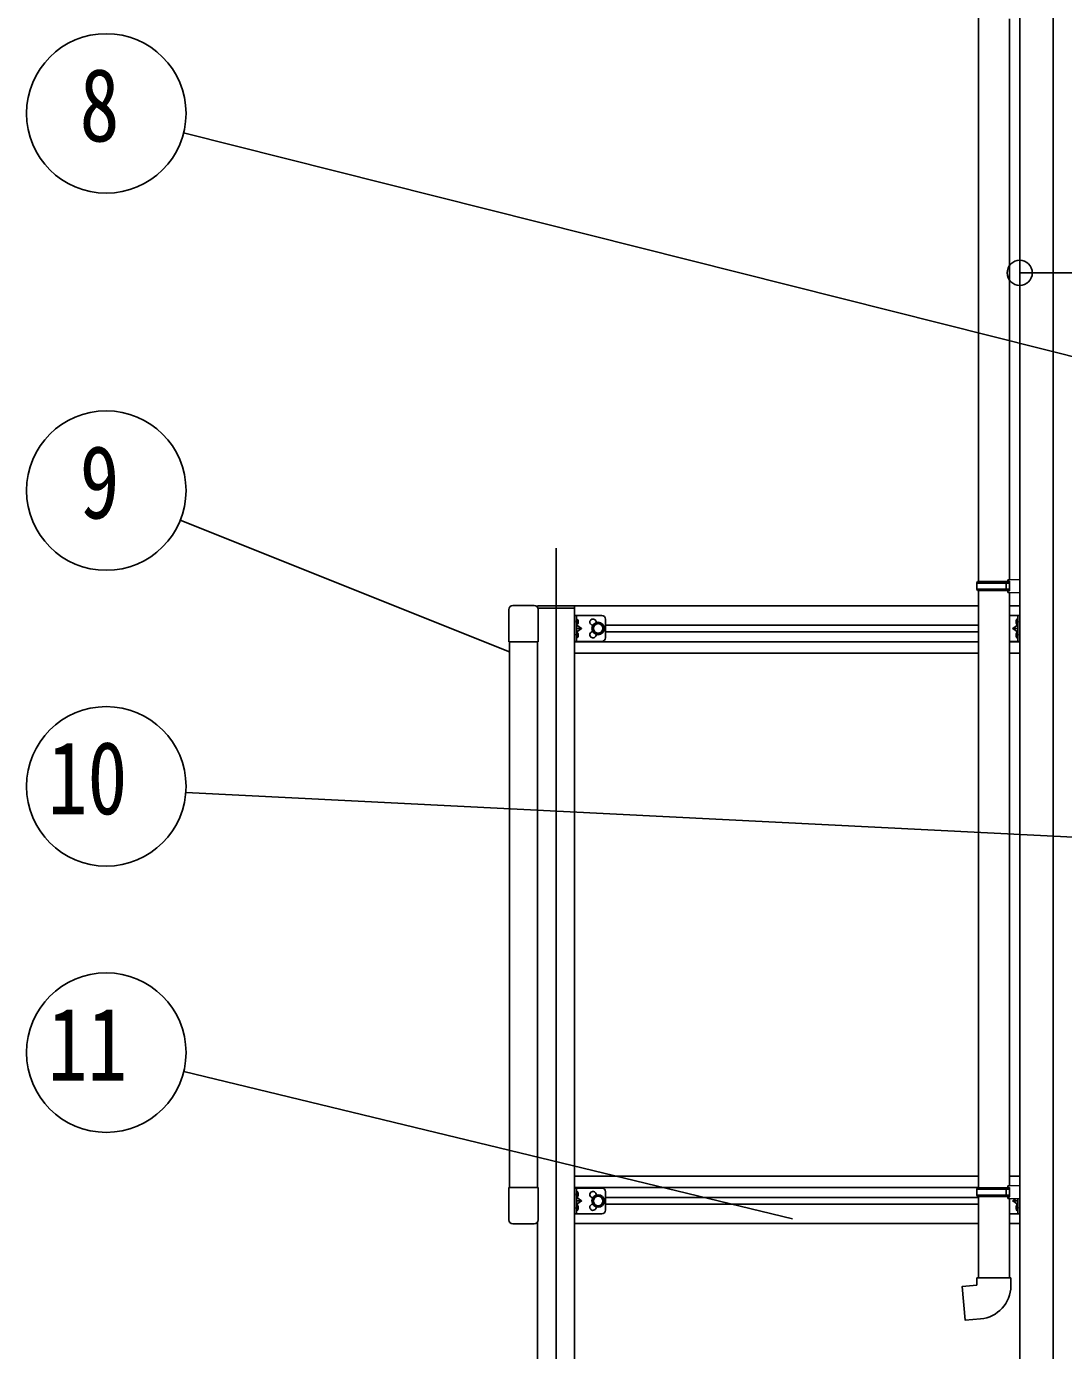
# Model space of a CAD drawing. Units: millimetres, scale not verified. Extents: x -16820 to 16820, y -11880 to 11880.
# Drawn here: x -4477 to -3073, y -4839 to -3047 of the extents above; entities that cross this region are included whole.
import ezdxf
from ezdxf.enums import TextEntityAlignment as Align

# ---------------------------------------------------------------- set-up
doc = ezdxf.new("R2010")
doc.units = ezdxf.units.MM
doc.header["$LTSCALE"] = 40
for name, color, linetype in [('0-3_YKK_12', 2, 'Continuous'), ('0-4_YKK_13', 4, 'Continuous'), ('0-5_YKK_A1', 4, 'Continuous'), ('0-6_YKK_D', 6, 'Continuous')]:
    doc.layers.add(name, color=color, linetype=linetype)
doc.styles.add('ＭＳ ゴシック', font='')
doc.styles.get('ＭＳ ゴシック').set_extended_font_data('MS Gothic')

msp = doc.modelspace()

# ---------------------------------------------------------------- linework, layer by layer
at = {"layer": '0-3_YKK_12'}
for p, q in [((-3086.82, -2764.49), (-3086.82, -5508.06)), ((-3759.82, -5184.61), (-3759.82, -3752.92))]:
    msp.add_line(p, q, dxfattribs=at)
at = {"layer": '0-4_YKK_13'}
for p, q in [((-3188.02, -3033.93), (-3188.02, -3798.18)), ((-3146.02, -3036.49), (-3146.02, -3795.63)), ((-3190.02, -3800.18), (-3189.02, -3798.18)), ((-3189.02, -3798.18), (-3146.02, -3798.18)), ((-3150.5, -3800.18), (-3150.93, -3798.18)), ((-3148.02, -3795.68), (-3132.02, -3795.21)), ((-3148.02, -3797.68), (-3148.02, -3795.68)), ((-3148.02, -3797.68), (-3146.02, -3797.68)), ((-3132.02, -3795.21), (-3132.02, -3813.15)), ((-3190.02, -3800.18), (-3146.02, -3800.18)), ((-3190.02, -3800.18), (-3190.02, -3808.18)), ((-3190.02, -3808.18), (-3146.02, -3808.18)), ((-3190.02, -3808.18), (-3189.02, -3810.18)), ((-3189.02, -3810.18), (-3146.02, -3810.18)), ((-3188.02, -3810.18), (-3188.02, -4618.68)), ((-3148.02, -3812.68), (-3148.02, -3810.68)), ((-3148.02, -3812.68), (-3132.02, -3813.15)), ((-3146.02, -3812.74), (-3146.02, -4616.12)), ((-3818.32, -3830.56), (-3789.32, -3830.56)), ((-3784.82, -3831.06), (-3734.82, -3831.06)), ((-3784.82, -3831.06), (-3784.82, -3833.09)), ((-3784.28, -3834.06), (-3734.82, -3834.06)), ((-3734.82, -3834.06), (-3734.82, -3831.06)), ((-3823.82, -3879.76), (-3823.82, -3836.06)), ((-3783.82, -3836.06), (-3783.82, -3879.76)), ((-3734.82, -3879.06), (-3734.82, -3844.06)), ((-3697.82, -3844.06), (-3734.82, -3844.06)), ((-3732.3, -3851.41), (-3732.91, -3852.56)), ((-3732.3, -3853.7), (-3732.91, -3852.56)), ((-3732.32, -3879.06), (-3732.32, -3844.06)), ((-3732.32, -3847.86), (-3732.03, -3847.86)), ((-3732.32, -3847.86), (-3732.32, -3857.26)), ((-3730.21, -3850.41), (-3732.23, -3851.41)), ((-3732.03, -3847.86), (-3732.03, -3857.26)), ((-3692.82, -3874.06), (-3692.82, -3849.06)), ((-3146.02, -3844.06), (-3132.02, -3844.06)), ((-3136.63, -3850.41), (-3134.62, -3851.41)), ((-3134.52, -3847.86), (-3134.81, -3847.86)), ((-3134.81, -3847.86), (-3134.81, -3857.26)), ((-3134.55, -3851.41), (-3133.94, -3852.56)), ((-3134.55, -3853.7), (-3133.94, -3852.56)), ((-3134.52, -3879.06), (-3134.52, -3844.06)), ((-3134.52, -3847.86), (-3134.52, -3857.26)), ((-3132.02, -3879.06), (-3132.02, -3844.06)), ((-3732.3, -3869.41), (-3732.91, -3870.56)), ((-3732.3, -3871.7), (-3732.91, -3870.56)), ((-3732.03, -3857.26), (-3732.32, -3857.26)), ((-3732.32, -3861.56), (-3725.32, -3861.56)), ((-3732.03, -3865.86), (-3732.32, -3865.86)), ((-3732.32, -3875.26), (-3732.32, -3865.86)), ((-3730.21, -3854.71), (-3732.23, -3853.7)), ((-3730.21, -3868.41), (-3732.23, -3869.41)), ((-3732.03, -3875.26), (-3732.03, -3865.86)), ((-3134.52, -3861.56), (-3141.52, -3861.56)), ((-3136.63, -3854.71), (-3134.62, -3853.7)), ((-3136.63, -3868.41), (-3134.62, -3869.41)), ((-3134.81, -3857.26), (-3134.52, -3857.26)), ((-3134.81, -3865.86), (-3134.52, -3865.86)), ((-3134.81, -3875.26), (-3134.81, -3865.86)), ((-3134.55, -3869.41), (-3133.94, -3870.56)), ((-3134.55, -3871.7), (-3133.94, -3870.56)), ((-3134.52, -3875.26), (-3134.52, -3865.86)), ((-3783.82, -3879.76), (-3823.82, -3879.76)), ((-3697.82, -3879.06), (-3734.82, -3879.06)), ((-3732.32, -3875.26), (-3732.03, -3875.26)), ((-3730.21, -3872.71), (-3732.23, -3871.7)), ((-3146.02, -3879.06), (-3132.02, -3879.06)), ((-3136.63, -3872.71), (-3134.62, -3871.7)), ((-3134.52, -3875.26), (-3134.81, -3875.26)), ((-3823.82, -4618.36), (-3823.82, -4662.06)), ((-3783.82, -4618.36), (-3823.82, -4618.36)), ((-3783.82, -4662.06), (-3783.82, -4618.36)), ((-3734.82, -4654.06), (-3734.82, -4619.06)), ((-3697.82, -4619.06), (-3734.82, -4619.06)), ((-3732.32, -4654.06), (-3732.32, -4619.06)), ((-3732.32, -4622.86), (-3732.03, -4622.86)), ((-3732.32, -4622.86), (-3732.32, -4632.26)), ((-3732.03, -4622.86), (-3732.03, -4632.26)), ((-3692.82, -4649.06), (-3692.82, -4624.06)), ((-3190.02, -4620.68), (-3189.02, -4618.68)), ((-3190.02, -4620.68), (-3146.02, -4620.68)), ((-3190.02, -4620.68), (-3190.02, -4628.68)), ((-3189.02, -4618.68), (-3146.02, -4618.68)), ((-3150.5, -4620.68), (-3150.93, -4618.68)), ((-3148.02, -4616.18), (-3132.02, -4615.71)), ((-3148.02, -4618.18), (-3148.02, -4616.18)), ((-3148.02, -4618.18), (-3146.02, -4618.18)), ((-3132.02, -4615.71), (-3132.02, -4633.24)), ((-3732.3, -4626.41), (-3732.91, -4627.56)), ((-3732.3, -4628.7), (-3732.91, -4627.56)), ((-3732.03, -4632.26), (-3732.32, -4632.26)), ((-3732.32, -4636.56), (-3725.32, -4636.56)), ((-3732.03, -4640.86), (-3732.32, -4640.86)), ((-3732.32, -4650.26), (-3732.32, -4640.86)), ((-3730.21, -4625.41), (-3732.23, -4626.41)), ((-3730.21, -4629.71), (-3732.23, -4628.7)), ((-3732.03, -4650.26), (-3732.03, -4640.86)), ((-3190.02, -4628.68), (-3146.02, -4628.68)), ((-3190.02, -4628.68), (-3189.02, -4630.68)), ((-3189.02, -4630.68), (-3146.02, -4630.68)), ((-3188.02, -4740.68), (-3188.02, -4630.68)), ((-3148.02, -4633.18), (-3148.02, -4631.18)), ((-3148.02, -4633.18), (-3146.02, -4633.24)), ((-3148.02, -4633.18), (-3132.02, -4633.65)), ((-3146.02, -4633.24), (-3146.02, -4740.68)), ((-3134.52, -4636.56), (-3141.52, -4636.56)), ((-3134.81, -4640.86), (-3134.52, -4640.86)), ((-3134.81, -4650.26), (-3134.81, -4640.86)), ((-3134.52, -4654.06), (-3134.52, -4633.58)), ((-3134.52, -4650.26), (-3134.52, -4640.86)), ((-3697.82, -4654.06), (-3734.82, -4654.06)), ((-3732.3, -4644.41), (-3732.91, -4645.56)), ((-3732.3, -4646.7), (-3732.91, -4645.56)), ((-3732.32, -4650.26), (-3732.03, -4650.26)), ((-3730.21, -4643.41), (-3732.23, -4644.41)), ((-3730.21, -4647.71), (-3732.23, -4646.7)), ((-3146.02, -4654.06), (-3132.02, -4654.06)), ((-3136.63, -4643.41), (-3134.62, -4644.41)), ((-3136.63, -4647.71), (-3134.62, -4646.7)), ((-3134.52, -4650.26), (-3134.81, -4650.26)), ((-3134.55, -4644.41), (-3133.94, -4645.56)), ((-3134.55, -4646.7), (-3133.94, -4645.56)), ((-3818.32, -4667.56), (-3789.32, -4667.56)), ((-3190.02, -4740.68), (-3144.02, -4740.68)), ((-3190.02, -4750.68), (-3190.02, -4740.68)), ((-3144.02, -4740.68), (-3144.02, -4751.6))]:
    msp.add_line(p, q, dxfattribs=at)
for points in [[(-3148.02, -3810.68), (-3146.02, -3810.68), (-3146.02, -3797.68)], [(-3150.5, -3800.18), (-3150.5, -3808.18), (-3150.93, -3810.18)], [(-3731.73, -3866.13), (-3725.32, -3861.56), (-3731.73, -3856.99)], [(-3135.12, -3866.13), (-3141.52, -3861.56), (-3135.12, -3856.99)], [(-3150.5, -4620.68), (-3150.5, -4628.68), (-3150.93, -4630.68)], [(-3148.02, -4631.18), (-3146.02, -4631.18), (-3146.02, -4618.18)], [(-3731.73, -4641.13), (-3725.32, -4636.56), (-3731.73, -4631.99)], [(-3135.12, -4641.13), (-3141.52, -4636.56), (-3137.24, -4633.5)], [(-3185.1, -4796.05), (-3205.94, -4797.87), (-3209.95, -4752.42), (-3190.02, -4750.68)]]:
    msp.add_lwpolyline(points, dxfattribs=at)
for points in [[(-3702.82, -3854.05), (-3709.32, -3857.81), (-3709.32, -3865.31), (-3702.82, -3869.06), (-3696.32, -3865.31), (-3696.32, -3857.81)], [(-3702.82, -4629.05), (-3709.32, -4632.81), (-3709.32, -4640.31), (-3702.82, -4644.06), (-3696.32, -4640.31), (-3696.32, -4632.81)]]:
    msp.add_lwpolyline(points, close=True, dxfattribs=at)
for centre, radius in [((-3702.82, -3861.56), 8.5), ((-3702.82, -3861.56), 7.5), ((-3702.82, -3861.56), 6.5), ((-3702.82, -4636.56), 8.5), ((-3702.82, -4636.56), 7.5), ((-3702.82, -4636.56), 6.5)]:
    msp.add_circle(centre, radius, dxfattribs=at)
for centre, radius, start, end in [((-3818.32, -3836.06), 5.5, 90, 180), ((-3789.32, -3836.06), 5.5, 0, 90), ((-3735.92, -3852.56), 6.1, 309.60193, 50.39807), ((-3709.82, -3853.06), 4.25, 353.70569, 265.23923), ((-3697.82, -3849.06), 5, 0, 90), ((-3130.92, -3852.56), 6.1, 129.60193, 230.39807), ((-3735.92, -3870.56), 6.1, 309.60193, 50.39807), ((-3709.82, -3870.06), 4.25, 94.76077, 6.29431), ((-3130.92, -3870.56), 6.1, 129.60193, 230.39807), ((-3697.82, -3874.06), 5, 270, 0), ((-3735.92, -4627.56), 6.1, 309.60193, 50.39807), ((-3709.82, -4628.06), 4.25, 353.70569, 265.23923), ((-3697.82, -4624.06), 5, 0, 90), ((-3735.92, -4645.56), 6.1, 309.60193, 50.39807), ((-3709.82, -4645.06), 4.25, 94.76077, 6.29431), ((-3130.92, -4645.56), 6.1, 129.60193, 230.39807), ((-3697.82, -4649.06), 5, 270, 0), ((-3818.32, -4662.06), 5.5, 180, 270), ((-3789.32, -4662.06), 5.5, 270, 0), ((-3188.67, -4751.55), 44.65, 274.58477, 359.9367)]:
    msp.add_arc(centre, radius, start, end, dxfattribs=at)
at = {"layer": '0-5_YKK_A1'}
for p, q in [((-3132.02, -5408.06), (-3132.02, -2729.06)), ((-3188.02, -3831.06), (-3734.82, -3831.06)), ((-3734.82, -5108.06), (-3734.82, -3834.06)), ((-3132.02, -3831.06), (-3146.02, -3831.06)), ((-3692.82, -3857.06), (-3188.02, -3857.06)), ((-3692.82, -3866.06), (-3188.02, -3866.06)), ((-3822.82, -4618.36), (-3822.82, -3879.76)), ((-3784.82, -3879.76), (-3784.82, -4618.36)), ((-3734.82, -3879.56), (-3188.02, -3879.56)), ((-3146.02, -3879.56), (-3132.02, -3879.56)), ((-3188.02, -3895.06), (-3734.82, -3895.06)), ((-3132.02, -3895.06), (-3146.02, -3895.06)), ((-3734.82, -4603.06), (-3188.02, -4603.06)), ((-3146.02, -4603.06), (-3132.02, -4603.06)), ((-3734.82, -4618.56), (-3188.02, -4618.56)), ((-3692.82, -4632.06), (-3188.02, -4632.06)), ((-3692.82, -4641.06), (-3188.02, -4641.06)), ((-3784.82, -5108.06), (-3784.82, -4665.42)), ((-3734.82, -4667.06), (-3188.02, -4667.06)), ((-3146.02, -4667.06), (-3132.02, -4667.06))]:
    msp.add_line(p, q, dxfattribs=at)
at = {"layer": '0-6_YKK_D'}
for p, q in [((-2383.01, -3663.85), (-4264.07, -3190.76)), ((-3822.82, -3893.31), (-4268.53, -3714.97)), ((-958.82, -4249.06), (-4261.13, -4083.73)), ((-3439.52, -4660.8), (-4263.84, -4461.17))]:
    msp.add_line(p, q, dxfattribs=at)
msp.add_lwpolyline([(-3132.02, -3380.21), (-3041.62, -3380.21), (-2520.42, -3380.21)], dxfattribs=at)
for centre, radius in [((-4368.8, -3164.42), 108), ((-3132.02, -3380.21), 17), ((-4368.8, -3674.85), 108), ((-4368.8, -4075.33), 108), ((-4368.8, -4435.74), 108)]:
    msp.add_circle(centre, radius, dxfattribs=at)

# ---------------------------------------------------------------- texts
at = {"layer": '0-6_YKK_D', "style": 'ＭＳ ゴシック', "width": 0.8}
for s, p in [('8', (-4404.8, -3231.92)), ('9', (-4404.8, -3742.35)), ('10', (-4448, -4142.83)), ('11', (-4448, -4503.24))]:
    msp.add_text(s, height=98.97, dxfattribs=at).set_placement(p, align=Align.BOTTOM_LEFT)

doc.saveas('drawing.dxf')
